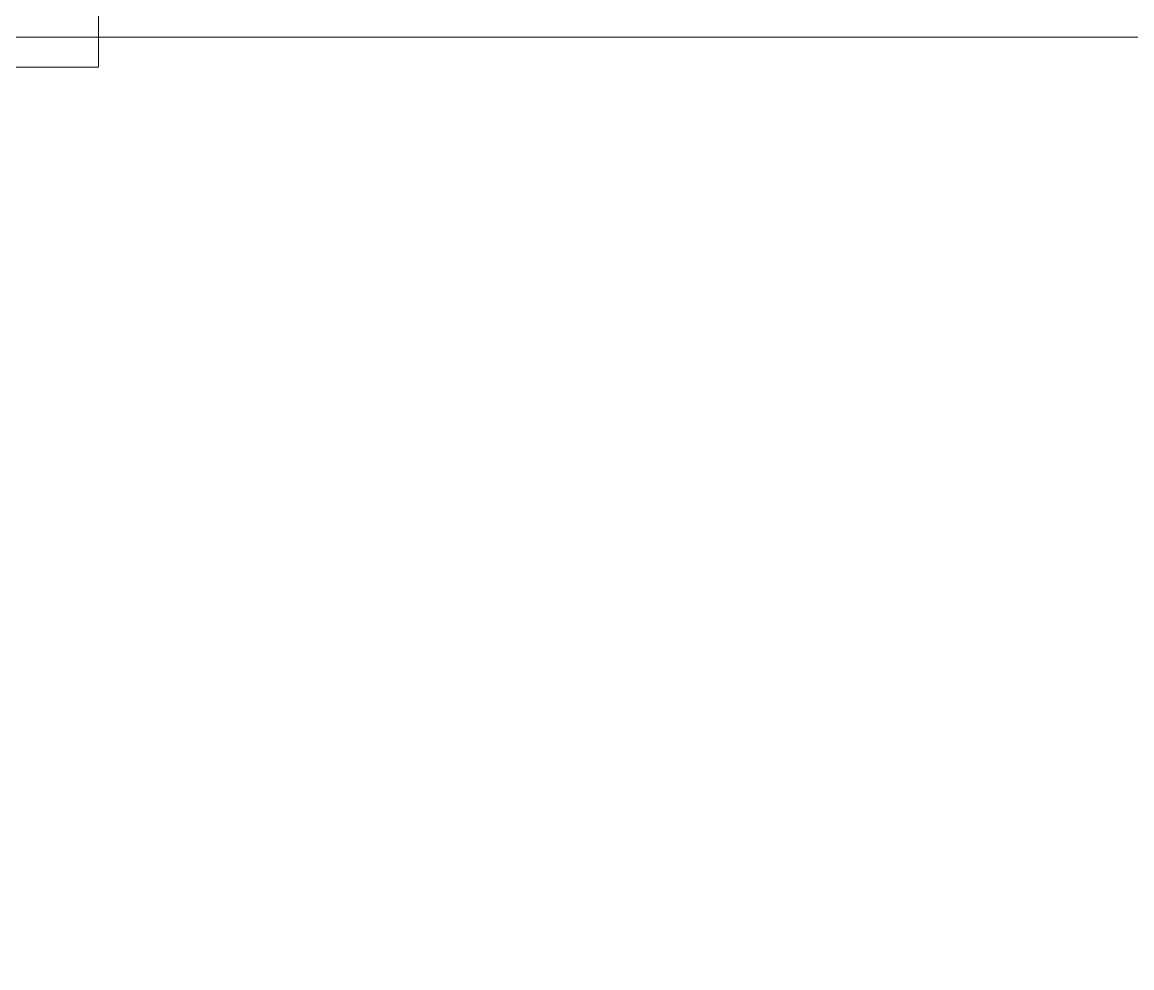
# Model space of a CAD drawing. Extents: x -1701 to 23780, y -363 to 7742.
# Drawn here: x 1747.9 to 1821.7, y 3801.1 to 3864 of the extents above; entities that cross this region are included whole.
import ezdxf

# ---------------------------------------------------------------- set-up
doc = ezdxf.new("R2010")
doc.units = 0
doc.header["$LTSCALE"] = 25
doc.header["$MEASUREMENT"] = 0
doc.layers.get('0').update_dxf_attribs({"color": 9, "lineweight": 9})
for name, color, linetype, lineweight in [('Audi$0$06D', 8, 'Continuous', 9), ('Audi$0$10', 8, 'Continuous', 9), ('Audi$0$14', 8, 'Continuous', 9), ('Audi$0$35', 8, 'Continuous', 9)]:
    doc.layers.add(name, color=color, linetype=linetype, lineweight=lineweight)

# ---------------------------------------------------------------- blocks, each defined once
blk = doc.blocks.new('Audi$0$fsdfsfsfsfd')
at = {"layer": 'Audi$0$06D', "elevation": 0}
blk.add_lwpolyline([(52591.75, -74474.977), (52589.75, -74474.977), (52589.75, -74595.977), (52591.75, -74595.977)], dxfattribs=at)
blk = doc.blocks.new('Audi$0$p-zemin kat')
at = {"layer": 'Audi$0$14'}
blk.add_lwpolyline([(1753, 3879.3), (1753, 3863), (1880.5, 3863), (1880.5, 3803), (1964.5, 3803), (1964.5, 3863), (2007, 3863), (2007, 3879.3)], dxfattribs=at)
at = {"rotation": 90}
blk.add_blockref('Audi$0$fsdfsfsfsfd', (-72842.977, -48728.75), dxfattribs=at)
blk = doc.blocks.new('Audi')
at = {"layer": 'Audi$0$35'}
blk.add_lwpolyline([(1184.5, 2827), (1964.5, 2827), (1964.5, 2827), (2200.5, 2827), (2200.5, 3863), (1964.5, 3863), (1964.5, 3803), (1880.5, 3803), (1880.5, 3863), (1264.5, 3863), (1264.5, 3803), (1184.5, 3803)], close=True, dxfattribs=at)
at = {"layer": 'Audi$0$10'}
blk.add_blockref('Audi$0$p-zemin kat', (0, 0), dxfattribs=at)

msp = doc.modelspace()

# ---------------------------------------------------------------- block references
at = {"color": 6}
msp.add_blockref('Audi', (0, 0), dxfattribs=at)

doc.saveas('drawing.dxf')
